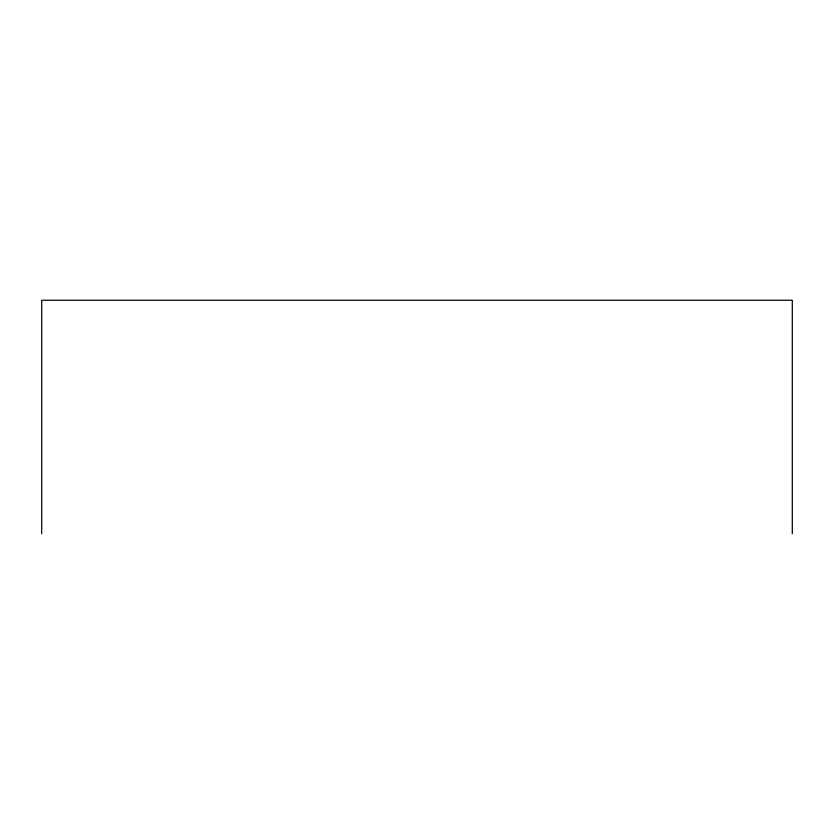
<?xml version="1.0" encoding="UTF-8"?>
<svg xmlns="http://www.w3.org/2000/svg" width="834" height="834" viewBox="0 0 834 834"><rect width="100%" height="100%" fill="white"/><g stroke="black" fill="none" stroke-linecap="round" stroke-linejoin="round"><path stroke-width="1.25" d="M792.3 533.75L792.3 300.25L41.7 300.25L41.7 533.75"/></g></svg>
